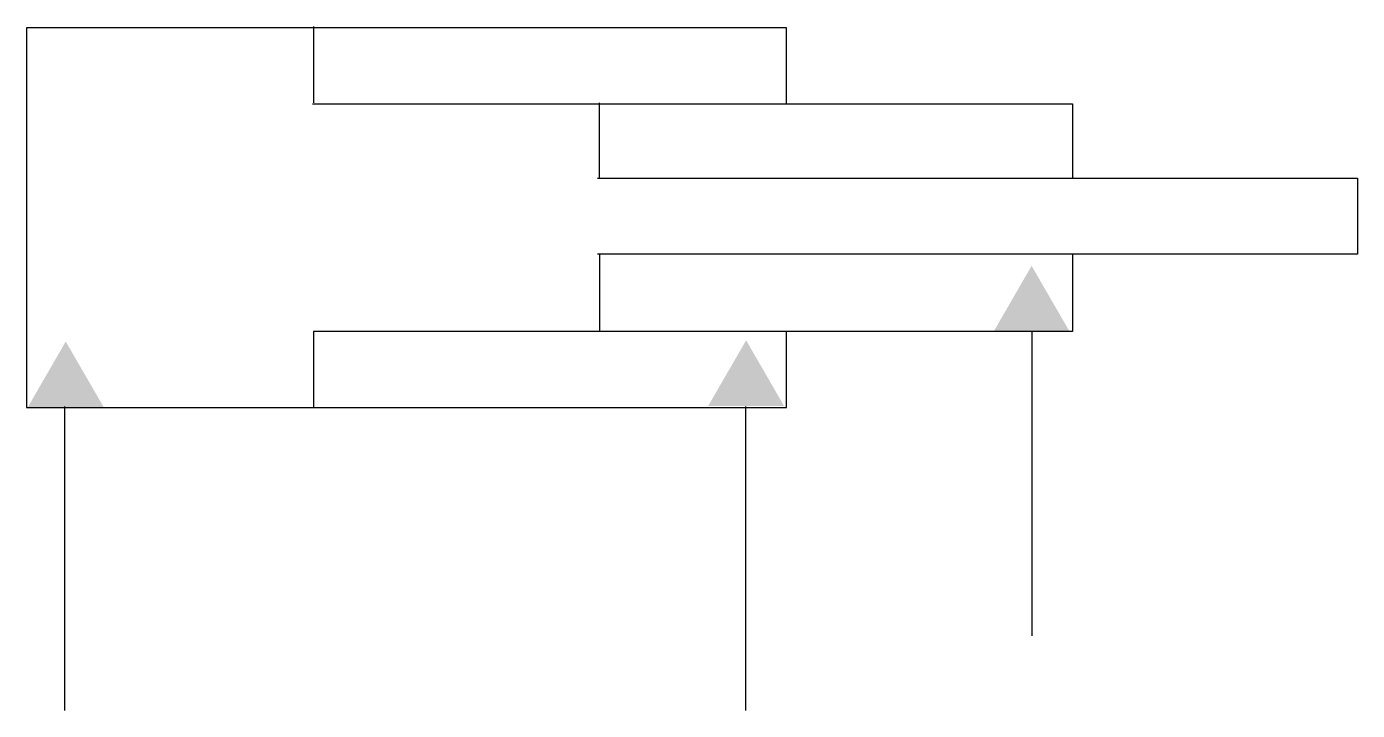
# Model space of a CAD drawing. Extents: x 873.9 to 908.9, y 362.4 to 380.4.
import ezdxf

# ---------------------------------------------------------------- set-up
doc = ezdxf.new("R2010")
doc.units = 0
doc.header["$LTSCALE"] = 5
doc.header["$MEASUREMENT"] = 0
doc.layers.add('11', color=1, linetype='CONTINUOUS')
doc.layers.add('12', color=2, linetype='CONTINUOUS')

msp = doc.modelspace()

# ---------------------------------------------------------------- linework, layer by layer
at = {"layer": '11'}
for p, q in [((873.897, 380.393), (873.897, 370.393)), ((893.897, 380.393), (873.897, 380.393)), ((881.443, 380.425), (881.443, 378.416)), ((893.897, 378.393), (893.897, 380.393)), ((881.423, 378.393), (901.423, 378.393)), ((888.975, 376.439), (888.975, 378.416)), ((901.423, 378.393), (901.423, 376.432)), ((888.916, 376.432), (908.916, 376.432)), ((908.916, 376.432), (908.916, 374.432)), ((908.916, 374.432), (888.916, 374.432)), ((888.975, 374.415), (888.975, 372.391)), ((901.423, 374.432), (901.423, 372.393)), ((901.423, 372.393), (881.443, 372.393)), ((881.443, 372.391), (881.443, 370.398)), ((893.897, 370.393), (893.897, 372.393)), ((900.347, 372.375), (900.347, 364.375)), ((873.897, 370.393), (893.897, 370.393)), ((874.891, 370.414), (874.891, 362.414)), ((892.815, 370.414), (892.815, 362.414))]:
    msp.add_line(p, q, dxfattribs=at)
at = {"layer": '12'}
for points in [[(901.343, 372.391), (900.343, 374.123), (899.343, 372.391)], [(875.927, 370.398), (874.927, 372.13), (873.927, 370.398)], [(893.831, 370.43), (892.831, 372.162), (891.831, 370.43)]]:
    msp.add_solid(points, dxfattribs=at)

doc.saveas('drawing.dxf')
